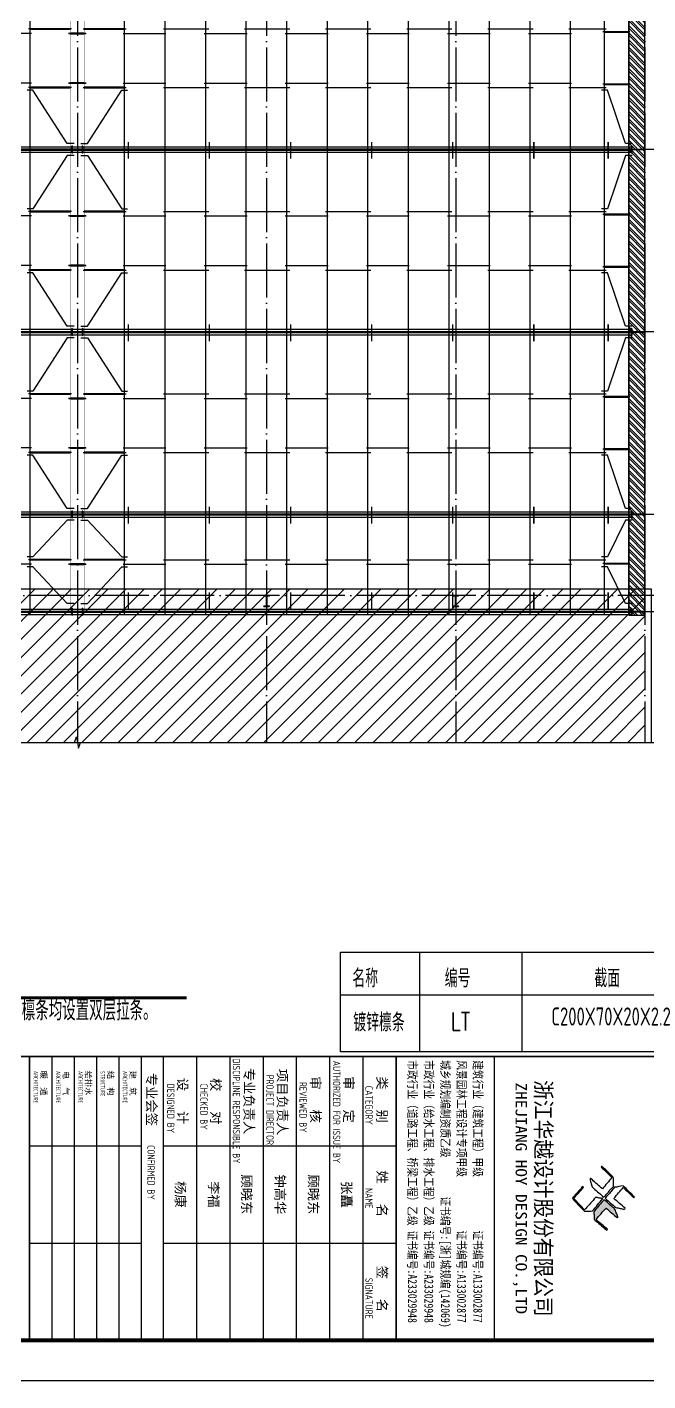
# Model space of a CAD drawing. Extents: x 2072855 to 2883818, y 17306032 to 17674225.
# Drawn here: x 2564644 to 2587613, y 17484946 to 17535031 of the extents above; entities that cross this region are included whole.
import ezdxf
from ezdxf.enums import TextEntityAlignment as Align

# ---------------------------------------------------------------- set-up
doc = ezdxf.new("R2010")
doc.units = 0
doc.header["$LTSCALE"] = 1000
doc.header["$MEASUREMENT"] = 0
doc.linetypes.add('DOTE', pattern=[2.42, 2, -0.2, 0.02, -0.2])
for name, color, linetype in [('3T_WOOD', 21, 'Continuous'), ('DIM_SYMB', 165, 'Continuous'), ('DOTE', 1, 'DOTE'), ('PUB_TEXT', 7, 'Continuous'), ('PUB_TITLE', 4, 'Continuous'), ('SURFACE', 6, 'Continuous'), ('TK', 4, 'Continuous'), ('屋面隅撑', 7, 'Continuous'), ('文字', 4, 'Continuous'), ('檩条拉条', 253, 'Continuous'), ('细实线', 7, 'Continuous')]:
    doc.layers.add(name, color=color, linetype=linetype)
doc.layers.add('Pkpm_柱子', color=3, linetype='Continuous', lineweight=35)
doc.styles.add('-宋体', font='', dxfattribs={"width": 0.8})
doc.styles.add('HT', font='simhei.ttf', dxfattribs={"width": 0.7})
doc.styles.add('HZDX', font='txt', dxfattribs={"height": 4, "bigfont": 'HZDX'})
doc.styles.add('TSSD_REIN', font='tssdeng.shx', dxfattribs={"width": 0.7, "bigfont": 'tssdchn.shx'})
doc.styles.add('图签宋体', font='', dxfattribs={"height": 300})
doc.styles.add('图签黑体', font='simhei.ttf', dxfattribs={"height": 550})
doc.styles.get('-宋体').set_extended_font_data('SimSun')
doc.styles.get('图签宋体').set_extended_font_data('NSimSun')

# ---------------------------------------------------------------- blocks, each defined once
blk = doc.blocks.new('Q32Q32321323')
at = {"color": 35, "linetype": 'ByBlock', "ltscale": 3}
for p, q in [((2327180, 17570976), (2368180, 17570976)), ((2327180, 17570896), (2368180, 17570896)), ((2327180, 17570856), (2368180, 17570856)), ((2327180, 17570776), (2368180, 17570776))]:
    blk.add_line(p, q, dxfattribs=at)
blk = doc.blocks.new('Q2W3Q31Q32131')
at = {"layer": '屋面隅撑', "color": 3, "const_width": 50}
for points in [[(2405032, 17514124), (2405032, 17513499)], [(2407782, 17514124), (2407782, 17513499)], [(2410782, 17514124), (2410782, 17513499)], [(2413782, 17514124), (2413782, 17513499)], [(2416782, 17514124), (2416782, 17513499)], [(2419782, 17514124), (2419782, 17513499)], [(2422782, 17514124), (2422782, 17513499)]]:
    blk.add_lwpolyline(points, dxfattribs=at)
blk = doc.blocks.new('A$C053D6479')
at = {"layer": 'PUB_TITLE'}
h = blk.add_hatch(color=256, dxfattribs=at)
h.dxf.hatch_style = 1
edge = h.paths.add_edge_path()
edge.add_spline(control_points=[(1026, 827), (1105, 920), (1188, 1008), (1266, 1102)], knot_values=[13, 13, 13, 13, 14, 14, 14, 14], degree=3, periodic=0)
edge.add_spline(control_points=[(1266, 1102), (1258, 1111), (1249, 1119), (1239, 1116)], knot_values=[12, 12, 12, 12, 13, 13, 13, 13], degree=3, periodic=0)
edge.add_spline(control_points=[(1239, 1116), (1210, 1107), (1179, 1092), (1144, 1077)], knot_values=[11, 11, 11, 11, 12, 12, 12, 12], degree=3, periodic=0)
edge.add_spline(control_points=[(1144, 1077), (1109, 1063), (1069, 1053), (1047, 1038)], knot_values=[10, 10, 10, 10, 11, 11, 11, 11], degree=3, periodic=0)
edge.add_spline(control_points=[(1047, 1038), (1028, 1026), (1007, 992), (991, 972)], knot_values=[9, 9, 9, 9, 10, 10, 10, 10], degree=3, periodic=0)
edge.add_spline(control_points=[(991, 972), (942, 913), (899, 868), (849, 810)], knot_values=[8, 8, 8, 8, 9, 9, 9, 9], degree=3, periodic=0)
edge.add_spline(control_points=[(849, 810), (842, 801), (822, 776), (822, 775)], knot_values=[7, 7, 7, 7, 8, 8, 8, 8], degree=3, periodic=0)
edge.add_spline(control_points=[(822, 775), (823, 771), (848, 752), (859, 744)], knot_values=[6, 6, 6, 6, 7, 7, 7, 7], degree=3, periodic=0)
edge.add_spline(control_points=[(859, 744), (949, 670), (1035, 592), (1122, 521)], knot_values=[5, 5, 5, 5, 6, 6, 6, 6], degree=3, periodic=0)
edge.add_spline(control_points=[(1122, 521), (1153, 527), (1185, 530), (1217, 533)], knot_values=[4, 4, 4, 4, 5, 5, 5, 5], degree=3, periodic=0)
edge.add_spline(control_points=[(1217, 533), (1246, 535), (1293, 532), (1316, 542)], knot_values=[3, 3, 3, 3, 4, 4, 4, 4], degree=3, periodic=0)
edge.add_spline(control_points=[(1316, 542), (1327, 547), (1338, 565), (1349, 579)], knot_values=[2, 2, 2, 2, 3, 3, 3, 3], degree=3, periodic=0)
edge.add_spline(control_points=[(1349, 579), (1423, 670), (1507, 759), (1572, 848)], knot_values=[1, 1, 1, 1, 2, 2, 2, 2], degree=3, periodic=0)
edge.add_spline(control_points=[(1572, 848), (1564, 852), (1561, 861), (1551, 862)], knot_values=[0, 0, 0, 0, 1, 1, 1, 1], degree=3, periodic=0)
edge.add_spline(control_points=[(1551, 862), (1469, 769), (1393, 671), (1310, 579)], knot_values=[15, 15, 15, 15, 16, 16, 16, 16], degree=3, periodic=0)
edge.add_spline(control_points=[(1310, 579), (1216, 662), (1118, 742), (1026, 827)], knot_values=[14, 14, 14, 14, 15, 15, 15, 15], degree=3, periodic=0)
at = {"layer": 'TK'}
for points, knots in [([(1031, 1298), (1066, 1286), (1054, 1262), (1045, 1224), (1036, 1188), (1031, 1158), (1024, 1121), (1020, 1104), (1017, 1085), (1012, 1071), (1004, 1052), (976, 1026), (956, 1003), (906, 946), (866, 899), (814, 839), (806, 829), (789, 806), (787, 806), (777, 804), (728, 856), (719, 864), (651, 922), (580, 978), (514, 1036), (509, 1106), (488, 1176), (479, 1247), (570, 1343), (663, 1436), (758, 1526), (764, 1523), (768, 1518), (774, 1515), (693, 1422), (599, 1343), (520, 1249), (607, 1171), (698, 1096), (789, 1021), (874, 1109), (950, 1206), (1031, 1298)], [0, 0, 0, 0, 1, 1, 1, 2, 2, 2, 3, 3, 3, 4, 4, 4, 5, 5, 5, 6, 6, 6, 7, 7, 7, 8, 8, 8, 9, 9, 9, 10, 10, 10, 11, 11, 11, 12, 12, 12, 13, 13, 13, 14, 14, 14, 14]), ([(555, 949), (624, 891), (699, 833), (760, 773), (689, 691), (614, 604), (539, 517), (529, 505), (516, 487), (506, 482), (492, 475), (469, 472), (452, 467), (416, 456), (383, 448), (342, 438), (323, 433), (297, 422), (293, 440), (291, 452), (313, 470), (322, 480), (400, 566), (477, 652), (553, 736), (460, 815), (366, 894), (270, 970), (183, 883), (101, 791), (16, 703), (-18, 714), (9, 735), (28, 755), (103, 838), (192, 930), (266, 1005), (319, 1009), (387, 1005), (442, 1007), (456, 1008), (472, 1011), (485, 1007), (507, 1000), (534, 967), (555, 949)], [0, 0, 0, 0, 1, 1, 1, 2, 2, 2, 3, 3, 3, 4, 4, 4, 5, 5, 5, 6, 6, 6, 7, 7, 7, 8, 8, 8, 9, 9, 9, 10, 10, 10, 11, 11, 11, 12, 12, 12, 13, 13, 13, 14, 14, 14, 15, 15, 15, 15]), ([(1551, 862), (1561, 861), (1564, 852), (1572, 848), (1507, 759), (1423, 670), (1349, 579), (1338, 565), (1327, 547), (1316, 542), (1293, 532), (1246, 535), (1217, 533), (1185, 530), (1153, 527), (1122, 521), (1035, 592), (949, 670), (859, 744), (848, 752), (823, 771), (822, 775), (822, 776), (842, 801), (849, 810), (899, 868), (942, 913), (991, 972), (1007, 992), (1028, 1026), (1047, 1038), (1069, 1053), (1109, 1063), (1144, 1077), (1179, 1092), (1210, 1107), (1239, 1116), (1249, 1119), (1258, 1111), (1266, 1102), (1188, 1008), (1105, 920), (1026, 827), (1118, 742), (1216, 662), (1310, 579), (1393, 671), (1469, 769), (1551, 862)], [0, 0, 0, 0, 1, 1, 1, 2, 2, 2, 3, 3, 3, 4, 4, 4, 5, 5, 5, 6, 6, 6, 7, 7, 7, 8, 8, 8, 9, 9, 9, 10, 10, 10, 11, 11, 11, 12, 12, 12, 13, 13, 13, 14, 14, 14, 15, 15, 15, 16, 16, 16, 16]), ([(1097, 490), (1100, 425), (1106, 361), (1107, 294), (1018, 207), (925, 121), (830, 33), (818, 21), (800, 0), (787, 0), (768, -1), (725, 49), (712, 60), (662, 103), (616, 143), (568, 186), (545, 207), (518, 224), (499, 250), (501, 259), (511, 261), (516, 267), (609, 192), (696, 111), (785, 33), (883, 118), (977, 208), (1070, 298), (992, 373), (892, 456), (803, 534), (791, 544), (768, 561), (766, 569), (761, 588), (776, 634), (780, 655), (785, 690), (788, 721), (795, 746), (897, 661), (998, 576), (1097, 490)], [0, 0, 0, 0, 1, 1, 1, 2, 2, 2, 3, 3, 3, 4, 4, 4, 5, 5, 5, 6, 6, 6, 7, 7, 7, 8, 8, 8, 9, 9, 9, 10, 10, 10, 11, 11, 11, 12, 12, 12, 13, 13, 13, 14, 14, 14, 14])]:
    blk.add_open_spline(points, degree=3, knots=knots, dxfattribs=at)
blk = doc.blocks.new('GeYuanFrame_10500646', base_point=(18.76, 4.34))
at = {"layer": 'PUB_TITLE'}
for points in [[(628.76, 235.14), (628.76, 292.54)], [(652.76, 235.14), (652.76, 292.54)], [(628.76, 202.14), (628.76, 229.64)], [(652.76, 202.14), (652.76, 229.64)]]:
    blk.add_lwpolyline(points, dxfattribs=at)
at = {"layer": 'TK'}
for p, q in [((606.76, 316.74), (676.76, 316.74)), ((606.76, 284.34), (676.76, 284.34)), ((606.76, 276.14), (676.76, 276.14)), ((606.76, 267.94), (676.76, 267.94)), ((606.76, 259.74), (676.76, 259.74)), ((606.76, 251.54), (676.76, 251.54)), ((606.76, 243.34), (676.76, 243.34)), ((606.76, 235.14), (676.76, 235.14)), ((606.76, 235.14), (676.76, 235.14))]:
    blk.add_line(p, q, dxfattribs=at)
for points in [[(18.76, 424.34), (686.76, 424.34), (686.76, 4.34), (18.76, 4.34), (18.76, 424.34)], [(606.76, 292.54), (676.76, 292.54)], [(606.76, 235.14), (676.76, 235.14)], [(606.76, 229.64), (676.76, 229.64)], [(606.76, 224.14), (676.76, 224.14)], [(606.76, 218.64), (676.76, 218.64)], [(606.76, 213.14), (676.76, 213.14)], [(606.76, 207.64), (676.76, 207.64)], [(606.76, 202.14), (676.76, 202.14)]]:
    blk.add_lwpolyline(points, dxfattribs=at)
at = {"layer": 'TK', "const_width": 1}
blk.add_lwpolyline([(676.76, 414.34), (43.76, 414.34), (43.76, 14.34), (676.76, 14.34)], close=True, dxfattribs=at)
at = {"layer": 'TK'}
for points, const_width in [([(606.76, 414.34), (606.76, 14.34)], 0.4), ([(606.76, 292.54), (676.76, 292.54)], 0.35), ([(606.76, 292.54), (676.76, 292.54)], 0.35), ([(606.76, 235.14), (676.76, 235.14)], 0.35), ([(606.76, 202.14), (676.76, 202.14)], 0.35)]:
    blk.add_lwpolyline(points, dxfattribs=dict(at, const_width=const_width))
at = {"layer": 'PUB_TITLE', "xscale": 0.01000000000021828, "yscale": 0.01000000000021828, "zscale": 0.01}
blk.add_blockref('A$C053D6479', (633.86, 336.08), dxfattribs=at)
at = {"layer": 'TK'}
for s, height, style, width, p in [('浙江华越设计股份有限公司', 3.96, 'HT', 0.9, (641.74, 328.97)), ('ZHEJIANG HOY DESIGN CO.,LTD', 2.8, '图签黑体', 1.11, (641.73, 323.1))]:
    blk.add_text(s, height=height, dxfattribs=dict(at, style=style, width=width)).set_placement(p, align=Align.MIDDLE)
for s, height, style, width, p in [('建筑行业（建筑工程）甲级           证书编号:A133002877', 2.2, '-宋体', 0.8, (607.67, 311.64)), ('风景园林工程设计专项甲级           证书编号:A133002877', 2.2, '-宋体', 0.8, (607.67, 307.62)), ('城乡规划编制资质乙级        证书编号:[浙]城规编(142069)', 2.2, '-宋体', 0.8, (607.67, 303.63)), ('市政行业（给水工程、排水工程）乙级 证书编号:A233029948', 2.2, '-宋体', 0.8, (607.67, 299.55)), ('市政行业（道路工程、桥梁工程）乙级 证书编号:A233029948', 2.2, '-宋体', 0.8, (607.67, 295.5)), ('CATEGORY', 1.8, 'TSSD_REIN', 0.7, (613.99, 284.98)), ('NAME', 1.8, 'TSSD_REIN', 0.7, (639.18, 284.98)), ('SIGNATURE', 1.8, 'TSSD_REIN', 0.7, (661.34, 284.98)), ('AUTHORIZED FOR ISSUE BY', 1.8, 'TSSD_REIN', 0.7, (607.79, 276.98)), ('REVIEWED BY', 1.8, 'TSSD_REIN', 0.7, (613.03, 268.72)), ('PROJECT DIRECTOR', 1.8, 'TSSD_REIN', 0.7, (611.22, 260.55)), ('DISCIPLINE RESPONSIBLE BY', 1.8, 'TSSD_REIN', 0.7, (607.25, 252.28)), ('CHECKED BY', 1.8, 'TSSD_REIN', 0.7, (613.42, 244.25)), ('DESIGNED BY', 1.8, 'TSSD_REIN', 0.7, (613.43, 236.08)), ('CONFIRMED BY', 1.8, 'TSSD_REIN', 0.7, (628.61, 231.23)), ('ARCHITECTURE', 1.08, 'TSSD_REIN', 0.7, (610.32, 225.15)), ('STRUCTURE', 1.08, 'TSSD_REIN', 0.7, (610.32, 219.65)), ('ARCHITECTURE', 1.08, 'TSSD_REIN', 0.7, (610.32, 214.15)), ('ARCHITECTURE', 1.08, 'TSSD_REIN', 0.7, (610.32, 208.65)), ('ARCHITECTURE', 1.08, 'TSSD_REIN', 0.7, (610.32, 203.15))]:
    blk.add_text(s, height=height, dxfattribs=dict(at, style=style, width=width)).set_placement(p)
at = {"layer": 'TK', "style": '图签宋体'}
for s, height, p in [('类   别', 2.4, (611.65, 287.9)), ('姓   名', 2.4, (634.87, 287.9)), ('签   名', 2.4, (658.35, 287.9)), ('审   定', 2.4, (611.65, 279.7)), ('审   核', 2.4, (611.65, 271.5)), ('项目负责人', 2.4, (609.8, 263.3)), ('专业负责人', 2.4, (609.56, 255.1)), ('校   对', 2.4, (612.06, 246.9)), ('设   计', 2.4, (612.03, 238.7)), ('专业会签', 2.4, (610.79, 231.05)), ('建  筑', 1.44, (610.28, 226.92)), ('结  构', 1.44, (610.28, 221.42)), ('给排水', 1.44, (610.28, 215.92)), ('电  气', 1.44, (610.28, 210.42)), ('暖  通', 1.44, (610.28, 204.92))]:
    blk.add_text(s, height=height, dxfattribs=at).set_placement(p)
at = {"layer": 'TK', "char_height": 2.4, "width": 24, "attachment_point": 5, "style": '图签宋体'}
for s, insert in [('张矗', (640.76, 280.21)), ('顾晓东', (640.76, 272.04)), ('钟高华', (640.76, 263.84)), ('顾晓东', (640.76, 255.57)), ('李福', (640.76, 247.44)), ('杨康', (640.76, 239.24))]:
    blk.add_mtext(s, dxfattribs=dict(at, insert=insert))

msp = doc.modelspace()

# ---------------------------------------------------------------- hatches: boundary and pattern name
at = {"ltscale": 0.5}
h = msp.add_hatch(dxfattribs=at)
h.set_pattern_fill('金属', color=1, scale=75, angle=-450, style=0)
h.set_pattern_definition([(315, (140833.42, -1910606.53), (132.5825215, 132.5825215), []), (315, (140833.42, -1910694.92), (132.5825215, 132.5825215), [])])
h.paths.add_polyline_path([(2586904, 17570976.3), (2586904, 17513276.3), (2587504, 17513276.3), (2587504, 17570976.3)])
h = msp.add_hatch()
h.set_pattern_fill('ANSI31', color=250, scale=300, style=0)
h.set_pattern_definition([(45, (558641.8, -1175792.6), (-336.759605, 336.759605), [])])
h.paths.add_polyline_path([(2545510, 17514241.3), (2587504, 17514241.3), (2587504, 17508567.6), (2545510, 17508567.6)])
at = {"layer": 'Pkpm_柱子'}
for points in [[(2566704, 17530626.3), (2566692, 17530626.3), (2566692, 17530506.3), (2566316, 17530506.3), (2566316, 17530626.3), (2566304, 17530626.3), (2566304, 17530376.3), (2566316, 17530376.3), (2566316, 17530496.3), (2566692, 17530496.3), (2566692, 17530376.3), (2566704, 17530376.3)], [(2587504, 17530626.3), (2587492, 17530626.3), (2587492, 17530506.3), (2587016, 17530506.3), (2587016, 17530626.3), (2587004, 17530626.3), (2587004, 17530376.3), (2587016, 17530376.3), (2587016, 17530496.3), (2587492, 17530496.3), (2587492, 17530376.3), (2587504, 17530376.3)], [(2566704, 17523876.3), (2566692, 17523876.3), (2566692, 17523756.3), (2566316, 17523756.3), (2566316, 17523876.3), (2566304, 17523876.3), (2566304, 17523626.3), (2566316, 17523626.3), (2566316, 17523746.3), (2566692, 17523746.3), (2566692, 17523626.3), (2566704, 17523626.3)], [(2587504, 17523876.3), (2587492, 17523876.3), (2587492, 17523756.3), (2587016, 17523756.3), (2587016, 17523876.3), (2587004, 17523876.3), (2587004, 17523626.3), (2587016, 17523626.3), (2587016, 17523746.3), (2587492, 17523746.3), (2587492, 17523626.3), (2587504, 17523626.3)], [(2566704, 17517126.3), (2566692, 17517126.3), (2566692, 17517006.3), (2566316, 17517006.3), (2566316, 17517126.3), (2566304, 17517126.3), (2566304, 17516876.3), (2566316, 17516876.3), (2566316, 17516996.3), (2566692, 17516996.3), (2566692, 17516876.3), (2566704, 17516876.3)], [(2587504, 17517126.3), (2587492, 17517126.3), (2587492, 17517006.3), (2587016, 17517006.3), (2587016, 17517126.3), (2587004, 17517126.3), (2587004, 17516876.3), (2587016, 17516876.3), (2587016, 17516996.3), (2587492, 17516996.3), (2587492, 17516876.3), (2587504, 17516876.3)], [(2573404, 17513601.3), (2573404, 17513613.3), (2573499, 17513613.3), (2573499, 17513989.3), (2573404, 17513989.3), (2573404, 17514001.3), (2573604, 17514001.3), (2573604, 17513989.3), (2573509, 17513989.3), (2573509, 17513613.3), (2573604, 17513613.3), (2573604, 17513601.3)], [(2580404, 17513601.3), (2580404, 17513613.3), (2580499, 17513613.3), (2580499, 17513989.3), (2580404, 17513989.3), (2580404, 17514001.3), (2580604, 17514001.3), (2580604, 17513989.3), (2580509, 17513989.3), (2580509, 17513613.3), (2580604, 17513613.3), (2580604, 17513601.3)], [(2566704, 17513526.3), (2566692, 17513526.3), (2566692, 17513406.3), (2566316, 17513406.3), (2566316, 17513526.3), (2566304, 17513526.3), (2566304, 17513276.3), (2566316, 17513276.3), (2566316, 17513396.3), (2566692, 17513396.3), (2566692, 17513276.3), (2566704, 17513276.3)], [(2587504, 17513526.3), (2587492, 17513526.3), (2587492, 17513406.3), (2587016, 17513406.3), (2587016, 17513526.3), (2587004, 17513526.3), (2587004, 17513276.3), (2587016, 17513276.3), (2587016, 17513396.3), (2587492, 17513396.3), (2587492, 17513276.3), (2587504, 17513276.3)]]:
    msp.add_hatch(color=256, dxfattribs=at).paths.add_polyline_path(points)

# ---------------------------------------------------------------- linework, layer by layer
at = {"color": 2}
for p, q in [((2564809.8, 17534792.5), (2563226.5, 17534792.5)), ((2566293, 17534959.8), (2564697.5, 17534959.8)), ((2566822.4, 17534792.5), (2566181.6, 17534792.5)), ((2566822.4, 17534792.5), (2566181.6, 17534792.5)), ((2566185.6, 17534792.5), (2566826.4, 17534792.5)), ((2566185.6, 17534792.5), (2566826.4, 17534792.5)), ((2566715.1, 17534959.8), (2568310.6, 17534959.8)), ((2568198.3, 17534792.5), (2569781.6, 17534792.5)), ((2569688.4, 17534959.8), (2571363.1, 17534959.8)), ((2571198.3, 17534792.5), (2572781.6, 17534792.5)), ((2572688.4, 17534959.8), (2574363.1, 17534959.8)), ((2574198.3, 17534792.5), (2575781.6, 17534792.5)), ((2575688.4, 17534959.8), (2577363.1, 17534959.8)), ((2577198.3, 17534792.5), (2578781.6, 17534792.5)), ((2578688.4, 17534959.8), (2580363.1, 17534959.8)), ((2580198.3, 17534792.5), (2581781.6, 17534792.5)), ((2581688.4, 17534959.8), (2583363.1, 17534959.8)), ((2583198.3, 17534792.5), (2584781.6, 17534792.5)), ((2584688.4, 17534959.8), (2586062.3, 17534959.8)), ((2586942.8, 17534849.4), (2585947.3, 17534849.4)), ((2564809.8, 17532960), (2563226.5, 17532960)), ((2566293, 17532792.7), (2564697.5, 17532792.7)), ((2566822.4, 17532960), (2566181.6, 17532960)), ((2566822.4, 17532960), (2566181.6, 17532960)), ((2566185.6, 17532960), (2566826.4, 17532960)), ((2566185.6, 17532960), (2566826.4, 17532960)), ((2566715.1, 17532792.7), (2568310.6, 17532792.7)), ((2568198.3, 17532960), (2569781.6, 17532960)), ((2569688.4, 17532792.7), (2571363.1, 17532792.7)), ((2571198.3, 17532960), (2572781.6, 17532960)), ((2572688.4, 17532792.7), (2574363.1, 17532792.7)), ((2574198.3, 17532960), (2575781.6, 17532960)), ((2575688.4, 17532792.7), (2577363.1, 17532792.7)), ((2577198.3, 17532960), (2578781.6, 17532960)), ((2578688.4, 17532792.7), (2580363.1, 17532792.7)), ((2580198.3, 17532960), (2581781.6, 17532960)), ((2581688.4, 17532792.7), (2583363.1, 17532792.7)), ((2583198.3, 17532960), (2584781.6, 17532960)), ((2584688.4, 17532792.7), (2586062.3, 17532792.7)), ((2586942.8, 17532913.7), (2585947.3, 17532913.7)), ((2566293, 17528209.8), (2564697.5, 17528209.8)), ((2566715.1, 17528209.8), (2568310.6, 17528209.8)), ((2569688.4, 17528209.8), (2571363.1, 17528209.8)), ((2572688.4, 17528209.8), (2574363.1, 17528209.8)), ((2575688.4, 17528209.8), (2577363.1, 17528209.8)), ((2578688.4, 17528209.8), (2580363.1, 17528209.8)), ((2581688.4, 17528209.8), (2583363.1, 17528209.8)), ((2584688.4, 17528209.8), (2586062.3, 17528209.8)), ((2586942.8, 17528099.4), (2585947.3, 17528099.4)), ((2564809.8, 17528042.5), (2563226.5, 17528042.5)), ((2566822.4, 17528042.5), (2566181.6, 17528042.5)), ((2566822.4, 17528042.5), (2566181.6, 17528042.5)), ((2566185.6, 17528042.5), (2566826.4, 17528042.5)), ((2566185.6, 17528042.5), (2566826.4, 17528042.5)), ((2568198.3, 17528042.5), (2569781.6, 17528042.5)), ((2571198.3, 17528042.5), (2572781.6, 17528042.5)), ((2574198.3, 17528042.5), (2575781.6, 17528042.5)), ((2577198.3, 17528042.5), (2578781.6, 17528042.5)), ((2580198.3, 17528042.5), (2581781.6, 17528042.5)), ((2583198.3, 17528042.5), (2584781.6, 17528042.5)), ((2564809.8, 17526210), (2563226.5, 17526210)), ((2566822.4, 17526210), (2566181.6, 17526210)), ((2566822.4, 17526210), (2566181.6, 17526210)), ((2566185.6, 17526210), (2566826.4, 17526210)), ((2566185.6, 17526210), (2566826.4, 17526210)), ((2568198.3, 17526210), (2569781.6, 17526210)), ((2571198.3, 17526210), (2572781.6, 17526210)), ((2574198.3, 17526210), (2575781.6, 17526210)), ((2577198.3, 17526210), (2578781.6, 17526210)), ((2580198.3, 17526210), (2581781.6, 17526210)), ((2583198.3, 17526210), (2584781.6, 17526210)), ((2586942.8, 17526163.7), (2585947.3, 17526163.7)), ((2566293, 17526042.7), (2564697.5, 17526042.7)), ((2566715.1, 17526042.7), (2568310.6, 17526042.7)), ((2569688.4, 17526042.7), (2571363.1, 17526042.7)), ((2572688.4, 17526042.7), (2574363.1, 17526042.7)), ((2575688.4, 17526042.7), (2577363.1, 17526042.7)), ((2578688.4, 17526042.7), (2580363.1, 17526042.7)), ((2581688.4, 17526042.7), (2583363.1, 17526042.7)), ((2584688.4, 17526042.7), (2586062.3, 17526042.7)), ((2564809.8, 17521292.5), (2563226.5, 17521292.5)), ((2566293, 17521459.8), (2564697.5, 17521459.8)), ((2566822.4, 17521292.5), (2566181.6, 17521292.5)), ((2566822.4, 17521292.5), (2566181.6, 17521292.5)), ((2566185.6, 17521292.5), (2566826.4, 17521292.5)), ((2566185.6, 17521292.5), (2566826.4, 17521292.5)), ((2566715.1, 17521459.8), (2568310.6, 17521459.8)), ((2568198.3, 17521292.5), (2569781.6, 17521292.5)), ((2569688.4, 17521459.8), (2571363.1, 17521459.8)), ((2571198.3, 17521292.5), (2572781.6, 17521292.5)), ((2572688.4, 17521459.8), (2574363.1, 17521459.8)), ((2574198.3, 17521292.5), (2575781.6, 17521292.5)), ((2575688.4, 17521459.8), (2577363.1, 17521459.8)), ((2577198.3, 17521292.5), (2578781.6, 17521292.5)), ((2578688.4, 17521459.8), (2580363.1, 17521459.8)), ((2580198.3, 17521292.5), (2581781.6, 17521292.5)), ((2581688.4, 17521459.8), (2583363.1, 17521459.8)), ((2583198.3, 17521292.5), (2584781.6, 17521292.5)), ((2584688.4, 17521459.8), (2586062.3, 17521459.8)), ((2586942.8, 17521349.4), (2585947.3, 17521349.4)), ((2564809.8, 17519460), (2563226.5, 17519460)), ((2566293, 17519292.7), (2564697.5, 17519292.7)), ((2566822.4, 17519460), (2566181.6, 17519460)), ((2566822.4, 17519460), (2566181.6, 17519460)), ((2566185.6, 17519460), (2566826.4, 17519460)), ((2566185.6, 17519460), (2566826.4, 17519460)), ((2566715.1, 17519292.7), (2568310.6, 17519292.7)), ((2568198.3, 17519460), (2569781.6, 17519460)), ((2569688.4, 17519292.7), (2571363.1, 17519292.7)), ((2571198.3, 17519460), (2572781.6, 17519460)), ((2572688.4, 17519292.7), (2574363.1, 17519292.7)), ((2574198.3, 17519460), (2575781.6, 17519460)), ((2575688.4, 17519292.7), (2577363.1, 17519292.7)), ((2577198.3, 17519460), (2578781.6, 17519460)), ((2578688.4, 17519292.7), (2580363.1, 17519292.7)), ((2580198.3, 17519460), (2581781.6, 17519460)), ((2581688.4, 17519292.7), (2583363.1, 17519292.7)), ((2583198.3, 17519460), (2584781.6, 17519460)), ((2584688.4, 17519292.7), (2586062.3, 17519292.7)), ((2586942.8, 17519413.7), (2585947.3, 17519413.7)), ((2564809.8, 17515159.5), (2563226.5, 17515159.5)), ((2566293, 17515326.8), (2564697.5, 17515326.8)), ((2566822.4, 17515159.5), (2566181.6, 17515159.5)), ((2566822.4, 17515159.5), (2566181.6, 17515159.5)), ((2566185.6, 17515159.5), (2566826.4, 17515159.5)), ((2566185.6, 17515159.5), (2566826.4, 17515159.5)), ((2566715.1, 17515326.8), (2568310.6, 17515326.8)), ((2568198.3, 17515159.5), (2569781.6, 17515159.5)), ((2569688.4, 17515326.8), (2571363.1, 17515326.8)), ((2571198.3, 17515159.5), (2572781.6, 17515159.5)), ((2572688.4, 17515326.8), (2574363.1, 17515326.8)), ((2574198.3, 17515159.5), (2575781.6, 17515159.5)), ((2575688.4, 17515326.8), (2577363.1, 17515326.8)), ((2577198.3, 17515159.5), (2578781.6, 17515159.5)), ((2578688.4, 17515326.8), (2580363.1, 17515326.8)), ((2580198.3, 17515159.5), (2581781.6, 17515159.5)), ((2581688.4, 17515326.8), (2583363.1, 17515326.8)), ((2583198.3, 17515159.5), (2584781.6, 17515159.5)), ((2584688.4, 17515326.8), (2586052.7, 17515326.8)), ((2586942.9, 17515181.8), (2585947.3, 17515181.8))]:
    msp.add_line(p, q, dxfattribs=at)
msp.add_lwpolyline([(2586904, 17570976.3), (2586904, 17513276.3), (2587504, 17513276.3), (2587504, 17570976.3)], close=True)
at = {"ltscale": 0.5}
for points in [[(2566380.4, 17530719.2), (2566127.9, 17530719.2), (2564862.4, 17532690.7), (2564645.9, 17532690.7)], [(2566627.7, 17530719.2), (2566880.2, 17530719.2), (2568145.7, 17532690.7), (2568362.2, 17532690.7)], [(2587030.2, 17530719.2), (2586777.7, 17530719.2), (2586112.2, 17532690.7), (2585895.7, 17532690.7)], [(2566380.4, 17530283.4), (2566127.9, 17530283.4), (2564862.4, 17528311.8), (2564645.9, 17528311.8)], [(2566627.7, 17530283.4), (2566880.2, 17530283.4), (2568145.7, 17528311.8), (2568362.2, 17528311.8)], [(2587030.2, 17530283.4), (2586777.7, 17530283.4), (2586112.2, 17528311.8), (2585895.7, 17528311.8)], [(2566380.4, 17523969.2), (2566127.9, 17523969.2), (2564862.4, 17525940.7), (2564645.9, 17525940.7)], [(2566627.7, 17523969.2), (2566880.2, 17523969.2), (2568145.7, 17525940.7), (2568362.2, 17525940.7)], [(2587030.2, 17523969.2), (2586777.7, 17523969.2), (2586112.2, 17525940.7), (2585895.7, 17525940.7)], [(2566380.4, 17523533.4), (2566127.9, 17523533.4), (2564862.4, 17521561.8), (2564645.9, 17521561.8)], [(2566627.7, 17523533.4), (2566880.2, 17523533.4), (2568145.7, 17521561.8), (2568362.2, 17521561.8)], [(2587030.2, 17523533.4), (2586777.7, 17523533.4), (2586112.2, 17521561.8), (2585895.7, 17521561.8)], [(2566380.4, 17517219.2), (2566127.9, 17517219.2), (2564862.4, 17519190.7), (2564645.9, 17519190.7)], [(2566627.7, 17517219.2), (2566880.2, 17517219.2), (2568145.7, 17519190.7), (2568362.2, 17519190.7)], [(2587030.2, 17517219.2), (2586777.7, 17517219.2), (2586112.2, 17519190.7), (2585895.7, 17519190.7)], [(2566380.4, 17516783.4), (2566127.9, 17516783.4), (2564862.4, 17515428.9), (2564645.9, 17515428.9)], [(2566627.7, 17516783.4), (2566880.2, 17516783.4), (2568145.7, 17515428.9), (2568362.2, 17515428.9)], [(2587030.3, 17516783.4), (2586777.8, 17516783.4), (2586112.2, 17515428.9), (2585895.7, 17515428.9)], [(2566380.4, 17513704.4), (2566127.9, 17513704.4), (2564862.4, 17515058.8), (2564645.9, 17515058.8)], [(2566627.7, 17513704.4), (2566880.2, 17513704.4), (2568145.7, 17515058.8), (2568362.2, 17515058.8)], [(2587030.3, 17513704.4), (2586777.8, 17513704.4), (2586112.2, 17515058.8), (2585895.7, 17515058.8)]]:
    msp.add_lwpolyline(points, dxfattribs=at)
at = {"layer": 'DIM_SYMB', "color": 150}
msp.add_lwpolyline([(2545264, 17508567.6), (2587744, 17508567.6), (2587744, 17514241.3), (2545264, 17514241.3)], close=True, dxfattribs=at)
msp.add_lwpolyline([(2542516, 17508567.6), (2566396.6, 17508567.6), (2566473, 17508777.6), (2566547.1, 17508357.6), (2566621.6, 17508567.6), (2590504, 17508567.6)], dxfattribs=at)
at = {"layer": 'DIM_SYMB', "const_width": 105}
msp.add_lwpolyline([(2562543.6, 17499118.4), (2570542.2, 17499118.4)], dxfattribs=at)
at = {"layer": 'DOTE'}
for p, q in [((2566504, 17573001.3), (2566504, 17508601.7)), ((2573504, 17573001.3), (2573504, 17508567.6)), ((2580504, 17573001.3), (2580504, 17508567.6)), ((2587504, 17573001.3), (2587504, 17508567.6)), ((2588504, 17530501.3), (2544516, 17530501.3)), ((2588504, 17523751.3), (2544516, 17523751.3)), ((2588504, 17517001.3), (2544516, 17517001.3)), ((2588504, 17514001.3), (2544516, 17514001.3)), ((2588504, 17513401.3), (2544516, 17513401.3))]:
    msp.add_line(p, q, dxfattribs=at)
at = {"layer": 'Pkpm_柱子'}
for points in [[(2566704, 17530626.3), (2566692, 17530626.3), (2566692, 17530506.3), (2566316, 17530506.3), (2566316, 17530626.3), (2566304, 17530626.3), (2566304, 17530376.3), (2566316, 17530376.3), (2566316, 17530496.3), (2566692, 17530496.3), (2566692, 17530376.3), (2566704, 17530376.3)], [(2587504, 17530626.3), (2587492, 17530626.3), (2587492, 17530506.3), (2587016, 17530506.3), (2587016, 17530626.3), (2587004, 17530626.3), (2587004, 17530376.3), (2587016, 17530376.3), (2587016, 17530496.3), (2587492, 17530496.3), (2587492, 17530376.3), (2587504, 17530376.3)], [(2566704, 17523876.3), (2566692, 17523876.3), (2566692, 17523756.3), (2566316, 17523756.3), (2566316, 17523876.3), (2566304, 17523876.3), (2566304, 17523626.3), (2566316, 17523626.3), (2566316, 17523746.3), (2566692, 17523746.3), (2566692, 17523626.3), (2566704, 17523626.3)], [(2587504, 17523876.3), (2587492, 17523876.3), (2587492, 17523756.3), (2587016, 17523756.3), (2587016, 17523876.3), (2587004, 17523876.3), (2587004, 17523626.3), (2587016, 17523626.3), (2587016, 17523746.3), (2587492, 17523746.3), (2587492, 17523626.3), (2587504, 17523626.3)], [(2566704, 17517126.3), (2566692, 17517126.3), (2566692, 17517006.3), (2566316, 17517006.3), (2566316, 17517126.3), (2566304, 17517126.3), (2566304, 17516876.3), (2566316, 17516876.3), (2566316, 17516996.3), (2566692, 17516996.3), (2566692, 17516876.3), (2566704, 17516876.3)], [(2587504, 17517126.3), (2587492, 17517126.3), (2587492, 17517006.3), (2587016, 17517006.3), (2587016, 17517126.3), (2587004, 17517126.3), (2587004, 17516876.3), (2587016, 17516876.3), (2587016, 17516996.3), (2587492, 17516996.3), (2587492, 17516876.3), (2587504, 17516876.3)], [(2573404, 17513601.3), (2573404, 17513613.3), (2573499, 17513613.3), (2573499, 17513989.3), (2573404, 17513989.3), (2573404, 17514001.3), (2573604, 17514001.3), (2573604, 17513989.3), (2573509, 17513989.3), (2573509, 17513613.3), (2573604, 17513613.3), (2573604, 17513601.3)], [(2580404, 17513601.3), (2580404, 17513613.3), (2580499, 17513613.3), (2580499, 17513989.3), (2580404, 17513989.3), (2580404, 17514001.3), (2580604, 17514001.3), (2580604, 17513989.3), (2580509, 17513989.3), (2580509, 17513613.3), (2580604, 17513613.3), (2580604, 17513601.3)], [(2566704, 17513526.3), (2566692, 17513526.3), (2566692, 17513406.3), (2566316, 17513406.3), (2566316, 17513526.3), (2566304, 17513526.3), (2566304, 17513276.3), (2566316, 17513276.3), (2566316, 17513396.3), (2566692, 17513396.3), (2566692, 17513276.3), (2566704, 17513276.3)], [(2587504, 17513526.3), (2587492, 17513526.3), (2587492, 17513406.3), (2587016, 17513406.3), (2587016, 17513526.3), (2587004, 17513526.3), (2587004, 17513276.3), (2587016, 17513276.3), (2587016, 17513396.3), (2587492, 17513396.3), (2587492, 17513276.3), (2587504, 17513276.3)]]:
    msp.add_lwpolyline(points, close=True, dxfattribs=at)
at = {"layer": 'SURFACE'}
for p, q in [((2564754.2, 17513326.3), (2564754.2, 17570976.3)), ((2568253.9, 17513326.3), (2568253.9, 17570976.3)), ((2569753.9, 17513326.3), (2569753.9, 17570976.3)), ((2571253.9, 17513326.3), (2571253.9, 17570976.3)), ((2572753.9, 17513326.3), (2572753.9, 17570976.3)), ((2574253.9, 17513326.3), (2574253.9, 17570976.3)), ((2575753.9, 17513326.3), (2575753.9, 17570976.3)), ((2577253.9, 17513326.3), (2577253.9, 17570976.3)), ((2578753.9, 17513326.3), (2578753.9, 17570976.3)), ((2580253.9, 17513326.3), (2580253.9, 17570976.3)), ((2581753.9, 17513326.3), (2581753.9, 17570976.3)), ((2583253.9, 17513326.3), (2583253.9, 17570976.3)), ((2584753.9, 17513326.3), (2584753.9, 17570976.3)), ((2586003.9, 17513326.3), (2586003.9, 17570976.3)), ((2586903.9, 17513326.3), (2586903.9, 17570976.3))]:
    msp.add_line(p, q, dxfattribs=at)
at = {"layer": 'SURFACE', "color": 4, "const_width": 15}
for points in [[(2566254.2, 17513326.3), (2566254.2, 17570976.3)], [(2566254.2, 17513326.3), (2566254.2, 17570976.3)], [(2566753.9, 17513326.3), (2566753.9, 17570976.3)]]:
    msp.add_lwpolyline(points, dxfattribs=at)
at = {"layer": '檩条拉条', "color": 2, "const_width": 80}
for points in [[(2564754.2, 17534959.8), (2566254.2, 17534959.8)], [(2566744.4, 17534792.5), (2566244.4, 17534792.5)], [(2566263.7, 17534792.5), (2566763.7, 17534792.5)], [(2568253.9, 17534959.8), (2566753.9, 17534959.8)], [(2586003.9, 17534849.4), (2586903.9, 17534849.4)], [(2564754.2, 17532792.7), (2566254.2, 17532792.7)], [(2566744.4, 17532960), (2566244.4, 17532960)], [(2566263.7, 17532960), (2566763.7, 17532960)], [(2568253.9, 17532792.7), (2566753.9, 17532792.7)], [(2586003.9, 17532913.7), (2586903.9, 17532913.7)], [(2564754.2, 17528209.8), (2566254.2, 17528209.8)], [(2566744.4, 17528042.5), (2566244.4, 17528042.5)], [(2566263.7, 17528042.5), (2566763.7, 17528042.5)], [(2568253.9, 17528209.8), (2566753.9, 17528209.8)], [(2586003.9, 17528099.4), (2586903.9, 17528099.4)], [(2564754.2, 17526042.7), (2566254.2, 17526042.7)], [(2566744.4, 17526210), (2566244.4, 17526210)], [(2566263.7, 17526210), (2566763.7, 17526210)], [(2568253.9, 17526042.7), (2566753.9, 17526042.7)], [(2586003.9, 17526163.7), (2586903.9, 17526163.7)], [(2564754.2, 17521459.8), (2566254.2, 17521459.8)], [(2566744.4, 17521292.5), (2566244.4, 17521292.5)], [(2566263.7, 17521292.5), (2566763.7, 17521292.5)], [(2568253.9, 17521459.8), (2566753.9, 17521459.8)], [(2586003.9, 17521349.4), (2586903.9, 17521349.4)], [(2564754.2, 17519292.7), (2566254.2, 17519292.7)], [(2566744.4, 17519460), (2566244.4, 17519460)], [(2566263.7, 17519460), (2566763.7, 17519460)], [(2568253.9, 17519292.7), (2566753.9, 17519292.7)], [(2586003.9, 17519413.7), (2586903.9, 17519413.7)], [(2564754.2, 17515326.8), (2566254.2, 17515326.8)], [(2566744.4, 17515159.5), (2566244.4, 17515159.5)], [(2566263.7, 17515159.5), (2566763.7, 17515159.5)], [(2568253.9, 17515326.8), (2566753.9, 17515326.8)], [(2586003.9, 17515181.8), (2586904, 17515181.8)]]:
    msp.add_lwpolyline(points, dxfattribs=at)
at = {"layer": '细实线'}
for p, q in [((2576243.7, 17497115.1), (2576243.7, 17500807.7)), ((2576243.7, 17500807.7), (2596332, 17500807.7)), ((2579179.3, 17497115.1), (2579179.3, 17500807.7)), ((2582950.1, 17500807.7), (2582950.1, 17497115.1)), ((2596332, 17499222.2), (2576243.7, 17499222.2)), ((2596332, 17497115.1), (2576243.7, 17497115.1))]:
    msp.add_line(p, q, dxfattribs=at)

# ---------------------------------------------------------------- block references
at = {"layer": '3T_WOOD', "xscale": 150, "yscale": 150, "zscale": 150, "rotation": 270}
msp.add_blockref('GeYuanFrame_10500646', (2535064, 17585146.4), dxfattribs=at)
at = {"layer": '3T_WOOD'}
for p in [(218823.7, -40375), (218823.7, -47125), (218823.7, -53875), (218823.7, -57475)]:
    msp.add_blockref('Q32Q32321323', p, dxfattribs=at)
at = {"layer": '3T_WOOD', "xscale": -1}
for p in [(4991174.2, 16660.1), (4991174.2, 9910.1), (4991174.2, 3160.1), (4991174.2, 0)]:
    msp.add_blockref('Q2W3Q31Q32131', p, dxfattribs=at)

# ---------------------------------------------------------------- texts
at = {"layer": 'PUB_TEXT', "color": 7, "style": 'TSSD_REIN', "width": 0.7}
msp.add_text('注：屋面檩条均设置双层拉条。', height=750, dxfattribs=at).set_placement((2562453.1, 17498057.7), align=Align.BOTTOM_LEFT)
at = {"layer": '文字', "color": 7, "linetype": 'Continuous', "ltscale": 0.5}
for s, height, style, width, p in [('名称', 669.37, 'HZDX', 0.75, (2576676.8, 17499505.2)), ('编号', 669.37, 'HZDX', 0.75, (2580094.7, 17499505.2)), ('截面', 669.37, 'HZDX', 0.75, (2585630.7, 17499505.2)), ('镀锌檩条', 669.37, 'HZDX', 0.75, (2576709.4, 17497875.1)), ('LT', 669.37, 'HZDX', 0.75, (2580323.8, 17497911)), ('C200X70X20X2.2', 669.375, 'TSSD_REIN', 0.7, (2584040.1, 17498094))]:
    msp.add_text(s, height=height, dxfattribs=dict(at, style=style, width=width)).set_placement(p)

doc.saveas('drawing.dxf')
